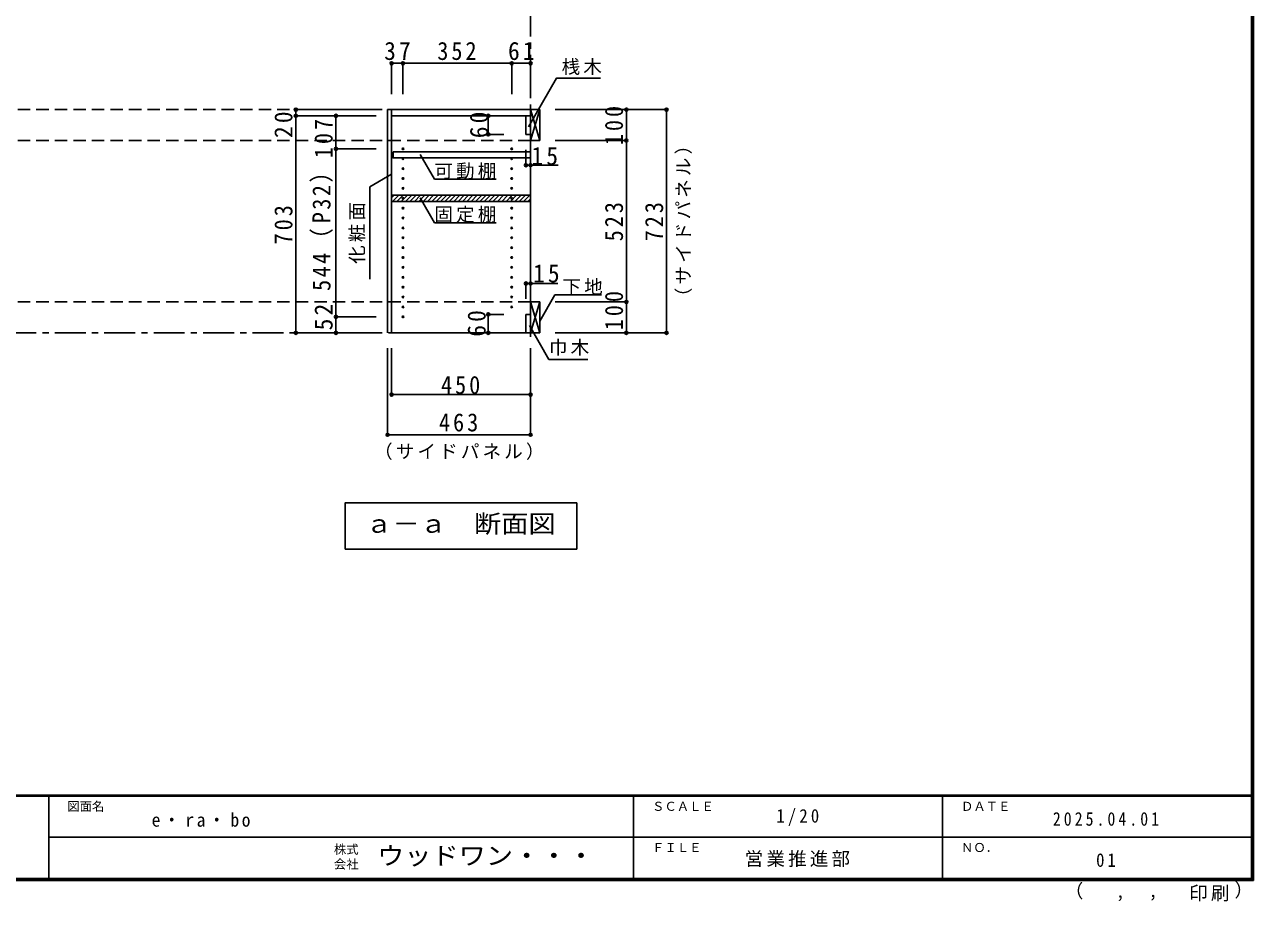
# Model space of a CAD drawing. Units: millimetres at full size, sheet at 1:20. Extents: x -3922 to 3878, y -2932 to 2722.
# Drawn here: x -100 to 3878, y -2932 to -92 of the extents above; entities that cross this region are included whole.
import ezdxf
from ezdxf.enums import TextEntityAlignment as Align

# ---------------------------------------------------------------- set-up
doc = ezdxf.new("R2010")
doc.units = ezdxf.units.MM
doc.header["$LTSCALE"] = 20
doc.header["$PDMODE"] = 32
doc.header["$PDSIZE"] = 10
doc.linetypes.add('CHAIN1', pattern=[8, 5, -1, 1, -1])
doc.linetypes.add('DASHED2', pattern=[3, 2, -1])
for name, color, linetype in [('0-2_本体', 2, 'Continuous'), ('0-3_固定棚', 3, 'Continuous'), ('0-4_可動棚', 3, 'Continuous'), ('0-5', 4, 'Continuous'), ('0-7_桟木・巾木', 2, 'Continuous'), ('0-8_引き出し', 3, 'Continuous'), ('0-A_文字', 7, 'Continuous'), ('0-B_寸法', 7, 'Continuous'), ('0-C_ハッチ', 4, 'Continuous'), ('F-1_枠', 6, 'Continuous'), ('F-A_文字', 7, 'Continuous')]:
    doc.layers.add(name, color=color, linetype=linetype)
doc.styles.add('ＭＳ ゴシック', font='')
doc.styles.get('ＭＳ ゴシック').set_extended_font_data('MS Gothic')

msp = doc.modelspace()

# ---------------------------------------------------------------- linework, layer by layer
at = {"layer": '0-2_本体'}
for p, q in [((1074.97, -367.95), (1537.97, -367.95)), ((1087.97, -387.95), (1087.97, -367.95)), ((1537.97, -387.95), (1087.97, -387.95)), ((1537.97, -367.95), (1537.97, -387.95))]:
    msp.add_line(p, q, dxfattribs=at)
at = {"layer": '0-3_固定棚', "color": 2}
for p, q in [((1087.97, -644.95), (1087.97, -664.95)), ((1087.97, -644.95), (1537.97, -644.95)), ((1087.97, -664.95), (1537.97, -664.95)), ((1537.97, -644.95), (1537.97, -664.95))]:
    msp.add_line(p, q, dxfattribs=at)
at = {"layer": '0-4_可動棚', "color": 2}
msp.add_lwpolyline([(1092.97, -504.45), (1537.97, -504.45), (1537.97, -524.45), (1092.97, -524.45)], close=True, dxfattribs=at)
at = {"layer": '0-5', "color": 2}
for p, q in [((1074.97, -367.95), (1074.97, -1090.95)), ((1537.97, -1103.95), (1537.97, -1090.95))]:
    msp.add_line(p, q, dxfattribs=at)
at = {"layer": '0-5', "color": 3}
for p, q in [((1087.97, -367.95), (1087.97, -1090.95)), ((1537.97, -387.95), (1087.97, -387.95)), ((1537.97, -1090.95), (1537.97, -367.95)), ((1087.97, -1090.95), (1537.97, -1090.95))]:
    msp.add_line(p, q, dxfattribs=at)
at = {"layer": '0-5'}
for centre in [(1124.97, -494.95), (1476.97, -494.95), (1124.97, -526.95), (1124.97, -558.95), (1476.97, -526.95), (1476.97, -558.95), (1124.97, -590.95), (1476.97, -590.95), (1124.97, -622.95), (1476.97, -622.95), (1124.97, -654.95), (1476.97, -654.95), (1124.97, -686.95), (1476.97, -686.95), (1124.97, -718.95), (1124.97, -750.95), (1476.97, -718.95), (1476.97, -750.95), (1124.97, -782.95), (1476.97, -782.95), (1124.97, -814.95), (1476.97, -814.95), (1124.97, -846.95), (1476.97, -846.95), (1124.97, -878.95), (1124.97, -910.95), (1476.97, -878.95), (1476.97, -910.95), (1124.97, -942.95), (1476.97, -942.95), (1124.97, -974.95), (1476.97, -974.95), (1124.97, -1006.95), (1476.97, -1006.95), (1124.97, -1038.95)]:
    msp.add_circle(centre, 2.5, dxfattribs=at)
at = {"layer": '0-7_桟木・巾木'}
for p, q in [((1537.97, -387.95), (1522.97, -387.95)), ((1522.97, -447.95), (1522.97, -387.95)), ((1537.97, -387.95), (1537.97, -428.95)), ((1522.97, -1030.95), (1537.97, -1030.95)), ((1537.97, -1030.95), (1537.97, -1090.95))]:
    msp.add_line(p, q, dxfattribs=at)
for points in [[(1537.97, -447.95), (1526.47, -447.95), (1522.97, -447.95)], [(1537.97, -1090.95), (1522.97, -1090.95), (1522.97, -1030.95)]]:
    msp.add_lwpolyline(points, dxfattribs=at)
at = {"layer": '0-8_引き出し'}
for p, q in [((1537.97, -367.95), (1537.97, -467.95)), ((1567.97, -367.95), (1537.97, -367.95)), ((1567.97, -467.95), (1567.97, -367.95)), ((1537.97, -467.95), (1567.97, -467.95)), ((1537.97, -990.95), (1537.97, -1090.95)), ((1567.97, -990.95), (1537.97, -990.95)), ((1567.97, -1090.95), (1567.97, -990.95)), ((1537.97, -1090.95), (1567.97, -1090.95))]:
    msp.add_line(p, q, dxfattribs=at)
at = {"layer": '0-8_引き出し', "color": 7}
for p, q in [((1537.97, -467.95), (1567.97, -367.95)), ((1537.97, -367.95), (1567.97, -467.95)), ((1537.97, -1090.95), (1567.97, -990.95)), ((1537.97, -990.95), (1567.97, -1090.95))]:
    msp.add_line(p, q, dxfattribs=at)
at = {"layer": '0-A_文字', "linetype": 'CHAIN1'}
for q in [(1537.97, 1360.05), (-1672.03, -1090.95)]:
    msp.add_line((1537.97, -1090.95), q, dxfattribs=at)
at = {"layer": '0-A_文字'}
for p, q in [((1180.24, -513.39), (1226.58, -593.65)), ((1087.97, -577.02), (1017.97, -617.43)), ((1426.58, -593.65), (1226.58, -593.65)), ((1017.97, -917.43), (1017.97, -617.43)), ((1180.24, -653.89), (1226.58, -734.15)), ((1426.58, -734.15), (1226.58, -734.15)), ((1567.97, -1052.64), (1616.74, -968.17)), ((1616.74, -968.17), (1767.27, -968.17)), ((1687.97, -1640.95), (1687.97, -1790.95)), ((937.97, -1790.95), (1687.97, -1790.95))]:
    msp.add_line(p, q, dxfattribs=at)
for points in [[(1531.3, -423.42), (1622.17, -266.01), (1764.4, -266.01)], [(1534.16, -1067.22), (1597.4, -1176.77), (1723.43, -1176.77)], [(1687.97, -1640.95), (937.97, -1640.95), (937.97, -1790.95)]]:
    msp.add_lwpolyline(points, dxfattribs=at)
at = {"layer": '0-B_寸法', "color": 4}
for p, q in [((1087.97, -217.95), (1124.97, -217.95)), ((1087.97, -217.95), (1087.97, -317.95)), ((1124.97, -217.95), (1124.97, -317.95)), ((1124.97, -217.95), (1476.97, -217.95)), ((1476.97, -217.95), (1476.97, -317.95)), ((1476.97, -217.95), (1537.97, -217.95)), ((1537.97, -217.95), (1537.97, -317.95)), ((777.97, -387.95), (777.97, -367.95)), ((777.97, -367.95), (1037.97, -367.95)), ((777.97, -1090.95), (777.97, -387.95)), ((777.97, -387.95), (1037.97, -387.95)), ((907.97, -387.95), (1037.97, -387.95)), ((907.97, -387.95), (907.97, -494.95)), ((1400.97, -387.95), (1400.97, -447.95)), ((1400.97, -387.95), (1450.97, -387.95)), ((1847.97, -367.95), (1617.97, -367.95)), ((1847.97, -467.95), (1847.97, -367.95)), ((1977.97, -367.95), (1847.97, -367.95)), ((1977.97, -1090.95), (1977.97, -367.95)), ((1400.97, -447.95), (1450.97, -447.95)), ((1847.97, -467.95), (1617.97, -467.95)), ((1847.97, -990.95), (1847.97, -467.95)), ((907.97, -494.95), (1037.97, -494.95)), ((907.97, -494.95), (907.97, -1038.95)), ((1522.97, -547.95), (1522.97, -497.95)), ((1537.97, -547.95), (1537.97, -497.95)), ((1522.97, -547.95), (1627.71, -547.95)), ((1522.97, -930.95), (1522.97, -980.95)), ((1522.97, -930.95), (1626.43, -930.95)), ((1537.97, -930.95), (1537.97, -980.95)), ((1847.97, -990.95), (1617.97, -990.95)), ((1847.97, -1090.95), (1847.97, -990.95)), ((1400.97, -1030.95), (1400.97, -1090.95)), ((1400.97, -1030.95), (1450.97, -1030.95)), ((907.97, -1038.95), (1037.97, -1038.95)), ((907.97, -1038.95), (907.97, -1090.95)), ((777.97, -1090.95), (1037.97, -1090.95)), ((907.97, -1090.95), (1037.97, -1090.95)), ((1400.97, -1090.95), (1450.97, -1090.95)), ((1847.97, -1090.95), (1617.97, -1090.95)), ((1977.97, -1090.95), (1617.97, -1090.95)), ((1074.97, -1420.95), (1074.97, -1140.95)), ((1087.97, -1290.95), (1087.97, -1140.95)), ((1537.97, -1290.95), (1537.97, -1140.95)), ((1087.97, -1290.95), (1537.97, -1290.95)), ((1537.97, -1420.95), (1537.97, -1290.95)), ((1074.97, -1420.95), (1537.97, -1420.95))]:
    msp.add_line(p, q, dxfattribs=at)
at = {"layer": '0-B_寸法', "color": 4, "linetype": 'DASHED2'}
for p, q in [((1537.97, -367.95), (-1212.03, -367.95)), ((1537.97, -467.95), (-1212.03, -467.95)), ((1537.97, -990.95), (-1212.03, -990.95))]:
    msp.add_line(p, q, dxfattribs=at)
at = {"layer": '0-B_寸法'}
for p in [(1087.97, -217.95), (1124.97, -217.95), (1476.97, -217.95), (1537.97, -217.95), (777.97, -367.95), (777.97, -387.95), (907.97, -387.95), (1400.97, -387.95), (1847.97, -367.95), (1977.97, -367.95), (1400.97, -447.95), (1847.97, -467.95), (907.97, -494.95), (1522.97, -547.95), (1537.97, -547.95), (1522.97, -930.95), (1537.97, -930.95), (1847.97, -990.95), (907.97, -1038.95), (1400.97, -1030.95), (777.97, -1090.95), (907.97, -1090.95), (1400.97, -1090.95), (1847.97, -1090.95), (1977.97, -1090.95), (1087.97, -1290.95), (1537.97, -1290.95), (1074.97, -1420.95), (1537.97, -1420.95)]:
    msp.add_point(p, dxfattribs=at)
at = {"layer": '0-C_ハッチ'}
for p, q in [((1087.97, -653.9), (1096.92, -644.95)), ((1091.06, -664.95), (1111.06, -644.95)), ((1105.2, -664.95), (1125.2, -644.95)), ((1119.34, -664.95), (1139.34, -644.95)), ((1133.48, -664.95), (1153.48, -644.95)), ((1147.63, -664.95), (1167.63, -644.95)), ((1161.77, -664.95), (1181.77, -644.95)), ((1175.91, -664.95), (1195.91, -644.95)), ((1190.05, -664.95), (1210.05, -644.95)), ((1204.2, -664.95), (1224.2, -644.95)), ((1218.34, -664.95), (1238.34, -644.95)), ((1232.48, -664.95), (1252.48, -644.95)), ((1246.62, -664.95), (1266.62, -644.95)), ((1260.76, -664.95), (1280.76, -644.95)), ((1274.91, -664.95), (1294.91, -644.95)), ((1289.05, -664.95), (1309.05, -644.95)), ((1303.19, -664.95), (1323.19, -644.95)), ((1317.33, -664.95), (1337.33, -644.95)), ((1331.47, -664.95), (1351.47, -644.95)), ((1345.62, -664.95), (1365.62, -644.95)), ((1359.76, -664.95), (1379.76, -644.95)), ((1373.9, -664.95), (1393.9, -644.95)), ((1388.04, -664.95), (1408.04, -644.95)), ((1402.19, -664.95), (1422.19, -644.95)), ((1416.33, -664.95), (1436.33, -644.95)), ((1430.47, -664.95), (1450.47, -644.95)), ((1444.61, -664.95), (1464.61, -644.95)), ((1458.75, -664.95), (1478.75, -644.95)), ((1472.9, -664.95), (1492.9, -644.95)), ((1487.04, -664.95), (1507.04, -644.95)), ((1501.18, -664.95), (1521.18, -644.95)), ((1515.32, -664.95), (1535.32, -644.95)), ((1529.46, -664.95), (1537.97, -656.45))]:
    msp.add_line(p, q, dxfattribs=at)
at = {"layer": 'F-1_枠'}
for p, q in [((3871.3, 2722.29), (3871.3, -2864.37)), ((3874.63, 2722.29), (3874.63, -2864.37)), ((3877.97, 2722.29), (3877.97, -2864.37)), ((3877.97, -2587.71), (-3922.03, -2587.71)), ((3877.97, -2591.04), (-3922.03, -2591.04)), ((-22.03, -2591.04), (-22.03, -2857.71)), ((1871.3, -2591.04), (1871.3, -2857.71)), ((2871.3, -2591.04), (2871.3, -2857.71)), ((-22.03, -2724.37), (3871.3, -2724.38)), ((3877.97, -2857.71), (-3922.03, -2857.71)), ((3877.97, -2861.04), (-3922.03, -2861.04)), ((3877.97, -2864.37), (-3922.03, -2864.37))]:
    msp.add_line(p, q, dxfattribs=at)

# ---------------------------------------------------------------- texts
at = {"layer": '0-A_文字', "style": 'ＭＳ ゴシック', "width": 1.1}
msp.add_text('ａ－ａ\u3000断面図', height=58.65, dxfattribs=at).set_placement((1002.97, -1755.95), align=Align.BOTTOM_LEFT)
at = {"layer": '0-A_文字', "char_height": 43.99, "attachment_point": 7, "style": 'ＭＳ ゴシック'}
for s, insert in [('\\T1.17;桟木', (1638.38, -255.8)), ('\\T1.17;可動棚', (1226.58, -593.65)), ('\\T1.17;固定棚', (1226.58, -734.15)), ('\\T1.17;下地', (1641.24, -968.17)), ('\\T1.17;巾木', (1597.4, -1164.82))]:
    msp.add_mtext(s, dxfattribs=dict(at, insert=insert))
at = {"layer": '0-A_文字', "insert": (1002.97, -867.43), "char_height": 43.99, "attachment_point": 7, "rotation": 90, "style": 'ＭＳ ゴシック'}
msp.add_mtext('\\T1.17;化粧面', dxfattribs=at)
at = {"layer": '0-B_寸法', "attachment_point": 7, "style": 'ＭＳ ゴシック'}
for s, insert, char_height in [('\\T1.27;\\W0.95;37', (1063.97, -207.95), 58.65), ('\\T1.27;\\W0.9;352', (1235.97, -207.95), 58.65), ('\\T1.27;\\W0.95;61', (1464.97, -207.95), 58.65), ('\\T1.27;\\W0.95;15', (1540.86, -547.95), 58.65), ('\\T1.27;\\W0.95;15', (1545.88, -928.48), 58.65), ('\\T1.27;\\W0.9;450', (1247.97, -1289.74), 58.65), ('\\T1.27;\\W0.9;463', (1241.47, -1410.95), 58.65), ('\\T1.17;（サイドパネル）', (1031.47, -1502.63), 43.99)]:
    msp.add_mtext(s, dxfattribs=dict(at, insert=insert, char_height=char_height))
at = {"layer": '0-B_寸法', "attachment_point": 7, "rotation": 90, "style": 'ＭＳ ゴシック'}
for s, insert, char_height in [('\\T1.27;\\W0.95;20', (767.97, -459.85), 58.65), ('\\T1.27;\\W0.95;60', (1400.97, -460.45), 58.65), ('\\T1.27;\\W0.9;100', (1837.97, -482.95), 58.65), ('\\T1.27;\\W0.9;107', (897.97, -525.27), 58.65), ('\\T1.17;（サイドパネル）', (2060.47, -1004.45), 43.99), ('\\T1.22;\\W0.9;544（P32）', (897.97, -955.09), 58.65), ('\\T1.27;\\W0.9;523', (1837.97, -794.45), 58.65), ('\\T1.27;\\W0.9;723', (1967.97, -794.45), 58.65), ('\\T1.27;\\W0.9;703', (767.97, -804.45), 58.65), ('\\T1.27;\\W0.9;100', (1837.97, -1082.5), 58.65), ('\\T1.27;\\W0.95;52', (897.97, -1082.68), 58.65), ('\\T1.27;\\W0.95;60', (1393.36, -1103.45), 58.65)]:
    msp.add_mtext(s, dxfattribs=dict(at, insert=insert, char_height=char_height))
at = {"layer": 'F-A_文字', "style": 'ＭＳ ゴシック'}
for s, height, p in [('図面名', 29.33, (37.97, -2647.71)), ('ＳＣＡＬＥ', 29.33, (1931.3, -2647.71)), ('ＤＡＴＥ', 29.33, (2931.3, -2647.71)), ('株式', 29.33, (901.3, -2787.04)), ('ＦＩＬＥ', 29.33, (1931.3, -2781.04)), ('ＮＯ．', 29.33, (2931.3, -2781.04)), ('会社', 29.33, (901.3, -2835.04)), ('（', 43.99, (3267.32, -2933.25)), ('）', 43.99, (3816.9, -2930.46)), (',', 43.99, (3432.15, -2933.25)), (',', 43.99, (3538.1, -2931.39))]:
    msp.add_text(s, height=height, dxfattribs=at).set_placement(p, align=Align.BOTTOM_LEFT)
at = {"layer": 'F-A_文字', "style": 'ＭＳ ゴシック', "width": 1.1}
msp.add_text('ウッドワン・・・', height=58.65, dxfattribs=at).set_placement((1041.3, -2831.04), align=Align.BOTTOM_LEFT)
at = {"layer": 'F-A_文字', "char_height": 43.99, "attachment_point": 7, "style": 'ＭＳ ゴシック'}
for s, insert in [('\\T1.28;\\W0.95;e・ra・bo', (311.3, -2691.04)), ('\\T1.38;\\W0.9;1/20', (2333.8, -2687.71)), ('\\T1.39;\\W0.85;2025.04.01', (3228.8, -2687.71)), ('\\T1.17;営業推進部', (2231.3, -2821.04)), ('\\T1.36;\\W0.9;01', (3368.8, -2821.04)), ('\\T1.17;印刷', (3670.07, -2932.32))]:
    msp.add_mtext(s, dxfattribs=dict(at, insert=insert))

doc.saveas('drawing.dxf')
